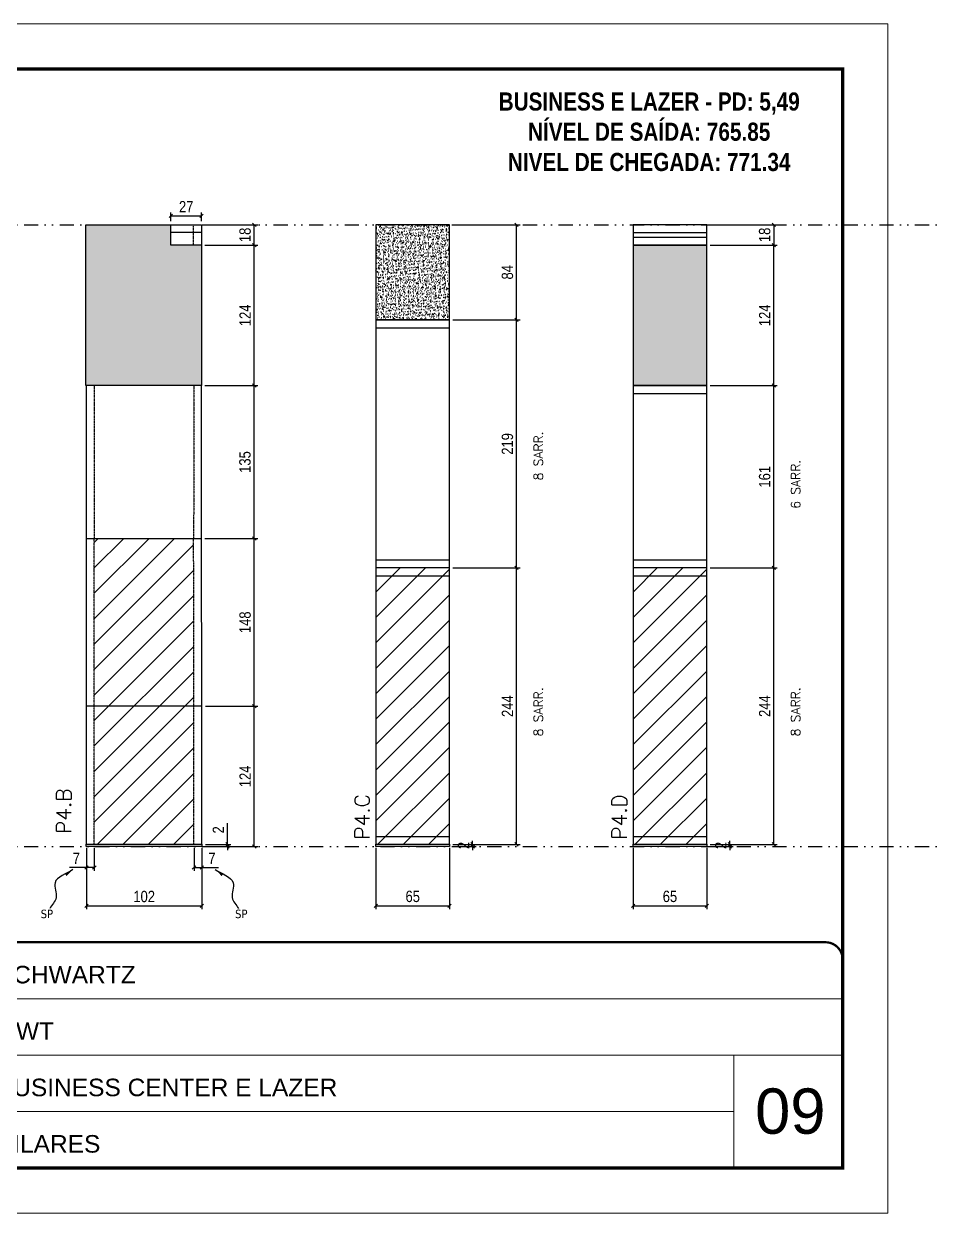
# Model space of a CAD drawing. Extents: x 13379 to 23315, y 867 to 16997.
# Drawn here: x 15108 to 15912, y 13501 to 14551 of the extents above; entities that cross this region are included whole.
import ezdxf

# ---------------------------------------------------------------- set-up
doc = ezdxf.new("R2010")
doc.units = 0
for name, pattern in [('CONTINUO', [0]), ('DASHED', [0.75, 0.5, -0.25]), ('DIVIDE2', [0.625, 0.25, -0.125, 0, -0.125, 0, -0.125]), ('HIDDEN', [0.375, 0.25, -0.125])]:
    doc.linetypes.add(name, pattern=pattern)
for name, color, linetype, lineweight in [('CARIMBO', 255, 'Continuous', 9), ('Folhas', 255, 'Continuous', 9), ('Hachura', 251, 'Continuous', 9), ('SARRAFO DE PRESSAO', 251, 'DASHED', 9), ('Texto Seção', 7, 'Continuous', 15)]:
    doc.layers.add(name, color=color, linetype=linetype, lineweight=lineweight)
for name, color, linetype in [('COTA', 241, 'Continuous'), ('NOMENCLATURA', 7, 'Continuous'), ('Nível', 160, 'Continuous'), ('Painéis', 200, 'Continuous'), ('SARR_2.2x7', 40, 'Continuous'), ('Sarrafo de Pressão', 42, 'HIDDEN'), ('texto', 7, 'Continuous')]:
    doc.layers.add(name, color=color, linetype=linetype)
doc.styles.add('ARIAL', font='arial.ttf')
doc.styles.add('COTA TECNICA', font='techl___.ttf', dxfattribs={"height": 10})
doc.styles.add('COTA TECNICA-50', font='techl___.ttf', dxfattribs={"height": 10})
doc.styles.add('REGUA-120', font='ROMANS.shx', dxfattribs={"height": 15})
doc.styles.add('ROMANC', font='techb___.ttf', dxfattribs={"height": 2.5})
doc.styles.add('ROMANS', font='romans.shx')
doc.styles.get("Standard").update_dxf_attribs({"font": 'arial.ttf'})
doc.styles.add('Tecnologia', font='')
doc.styles.get('Tecnologia').set_extended_font_data('Forgotten Futurist')
doc.dimstyles.new('COTA PAINEL-50', dxfattribs={"dimtxt": 10, "dimasz": 3, "dimexe": 3, "dimexo": 3, "dimgap": 3, "dimtad": 1, "dimdec": 1, "dimzin": 12, "dimdsep": 46, "dimtxsty": 'COTA TECNICA-50', "dimblk1": 'OBLIQUE', "dimblk2": 'OBLIQUE', "dimsah": 1, "dimcen": 0.9, "dimclrd": 4, "dimclre": 4, "dimclrt": 240, "dimadec": 1, "dimazin": 3, "dimtfac": 1, "dimtdec": 1, "dimtmove": 0, "dimatfit": 3, "dimfxl": 1, "dimtolj": 1, "dimtzin": 12, "dimarcsym": 0})
doc.dimstyles.new('PAINEL', dxfattribs={"dimtxt": 10, "dimasz": 3, "dimexe": 3, "dimexo": 3, "dimgap": 3, "dimtad": 1, "dimdec": 1, "dimzin": 12, "dimdsep": 46, "dimtxsty": 'COTA TECNICA', "dimblk1": 'OBLIQUE', "dimblk2": 'OBLIQUE', "dimsah": 1, "dimcen": 0.9, "dimclrd": 4, "dimclre": 4, "dimclrt": 240, "dimadec": 1, "dimazin": 3, "dimtfac": 1, "dimtdec": 1, "dimtmove": 0, "dimatfit": 3, "dimfxl": 1, "dimtolj": 1, "dimtzin": 12, "dimarcsym": 0})
doc.dimstyles.get("Standard").update_dxf_attribs({"dimtxt": 0.18, "dimasz": 0.18, "dimexe": 0.18, "dimexo": 0.0625, "dimgap": 0.09, "dimtad": 0, "dimtih": 1, "dimtoh": 1, "dimdec": 4, "dimzin": 0, "dimdsep": 46, "dimtxsty": 'Standard', "dimcen": 0.09, "dimadec": 0, "dimazin": 0, "dimtfac": 1, "dimtdec": 4, "dimtofl": 0, "dimtmove": 0, "dimatfit": 3, "dimfxl": 1, "dimtolj": 1, "dimtzin": 0, "dimarcsym": 0})

# ---------------------------------------------------------------- blocks, each defined once
blk = doc.blocks.new('9999999999')
at = {"color": 30, "linetype": 'CONTINUO'}
for p, q in [((98564.6, 34230.2), (98564.6, 34429.4)), ((98564.6, 34379.6), (99584, 34379.6)), ((98564.6, 34329.8), (99488, 34329.8)), ((99584, 34329.8), (99488, 34329.8)), ((99488, 34329.8), (99488, 34230.2)), ((98564.6, 34280), (99488, 34280))]:
    blk.add_line(p, q, dxfattribs=at)
at = {"color": 30, "linetype": 'CONTINUO', "const_width": 2}
blk.add_lwpolyline([(99584, 34230.2), (99584, 34414.4, 0.414214), (99569, 34429.4), (98229, 34429.4, 0.414214), (98214, 34414.4), (98214, 34245.2, 0.414214), (98229, 34230.2), (99584, 34230.2)], format="xyb", dxfattribs=at)
at = {"layer": 'Folhas'}
blk.add_lwpolyline([(98139, 34190.2), (99624, 34190.2), (99624, 35240.2), (98139, 35240.2)], close=True, dxfattribs=at)
at = {"layer": 'Folhas', "color": 30, "const_width": 3}
blk.add_lwpolyline([(98214, 34230.2), (99584, 34230.2), (99584, 35200.2), (98214, 35200.2)], close=True, dxfattribs=at)
at = {"color": 7, "linetype": 'Continuous', "ltscale": 5, "style": 'ARIAL'}
for s, height, p in [('SCHWARTZ', 15.48, (98837.7, 34393.1)), ('GWT', 15.48, (98837.7, 34343.3)), ('BUSINESS CENTER E LAZER', 15.483, (98837.7, 34293.5)), ('NOVA SISTEMAS CONSTRUTIVOS', 11.059, (98263.2, 34267.2)), ('PILARES', 15.48, (98837.7, 34243.7))]:
    blk.add_text(s, height=height, dxfattribs=at).set_placement(p)
at = {"layer": 'Folhas', "color": 7, "style": 'Tecnologia', "width": 1.5}
for s, p in [('CLIENTE:', (98573.7, 34397.2)), ('OBRA:', (98573.7, 34347.3)), ('PAVIMENTO:', (98573.7, 34297.5)), ('PROJETO:', (98573.7, 34247.7))]:
    blk.add_text(s, height=14, dxfattribs=at).set_placement(p)
blk = doc.blocks.new('_Oblique')
at = {"color": 0, "linetype": 'ByBlock', "lineweight": -2}
blk.add_line((-0.5, -0.5), (0.5, 0.5), dxfattribs=at)
blk = doc.blocks.new('*D171')
at = {"layer": 'COTA', "color": 4, "lineweight": -2, "transparency": 16777216}
for p, q in [((15163.7, 13824), (15163.7, 13769.8)), ((15265.7, 13824), (15265.7, 13769.8)), ((15163.7, 13772.8), (15265.7, 13772.8))]:
    blk.add_line(p, q, dxfattribs=at)
at = {"layer": 'Defpoints', "color": 0, "transparency": 16777216}
for p in [(15163.7, 13827), (15265.7, 13827), (15265.7, 13772.8)]:
    blk.add_point(p, dxfattribs=at)
at = {"layer": 'COTA', "color": 4, "lineweight": -2, "transparency": 16777216, "xscale": 3, "yscale": 3, "zscale": 3, "rotation": 180}
blk.add_blockref('_Oblique', (15163.7, 13772.8), dxfattribs=at)
at = {"layer": 'COTA', "color": 4, "lineweight": -2, "transparency": 16777216, "xscale": 3, "yscale": 3, "zscale": 3}
blk.add_blockref('_Oblique', (15265.7, 13772.8), dxfattribs=at)
at = {"layer": 'COTA', "color": 240, "transparency": 16777216, "insert": (15214.7, 13780.9), "char_height": 10, "attachment_point": 5, "style": 'COTA TECNICA'}
blk.add_mtext('\\A1;102', dxfattribs=at)
blk = doc.blocks.new('*D172')
at = {"layer": 'COTA', "color": 4, "lineweight": -2, "transparency": 16777216}
for p, q in [((15268.7, 13949), (15314.9, 13949)), ((15311.9, 13825), (15311.9, 13949)), ((15268.7, 13825), (15314.9, 13825))]:
    blk.add_line(p, q, dxfattribs=at)
at = {"layer": 'Defpoints', "color": 0, "transparency": 16777216}
for p in [(15265.7, 13949), (15311.9, 13949), (15265.7, 13825)]:
    blk.add_point(p, dxfattribs=at)
at = {"layer": 'COTA', "color": 4, "lineweight": -2, "transparency": 16777216, "xscale": 3, "yscale": 3, "zscale": 3}
for p, rotation in [((15311.9, 13949), 90), ((15311.9, 13825), 270)]:
    blk.add_blockref('_Oblique', p, dxfattribs=dict(at, rotation=rotation))
at = {"layer": 'COTA', "color": 240, "transparency": 16777216, "insert": (15303.8, 13887), "char_height": 10, "attachment_point": 5, "rotation": 90, "style": 'COTA TECNICA-50'}
blk.add_mtext('\\A1;124', dxfattribs=at)
blk = doc.blocks.new('*D173')
at = {"layer": 'COTA', "color": 4, "lineweight": -2, "transparency": 16777216}
for p, q in [((15288.2, 13827), (15288.2, 13845.8)), ((15268.7, 13827), (15291.2, 13827)), ((15268.7, 13825), (15291.2, 13825)), ((15288.2, 13825), (15288.2, 13827)), ((15288.2, 13825), (15288.2, 13822))]:
    blk.add_line(p, q, dxfattribs=at)
at = {"layer": 'Defpoints', "color": 0, "transparency": 16777216}
for p in [(15265.7, 13827), (15265.7, 13825), (15288.2, 13825)]:
    blk.add_point(p, dxfattribs=at)
at = {"layer": 'COTA', "color": 4, "lineweight": -2, "transparency": 16777216, "xscale": 3, "yscale": 3, "zscale": 3}
for p, rotation in [((15288.2, 13827), 270), ((15288.2, 13825), 90)]:
    blk.add_blockref('_Oblique', p, dxfattribs=dict(at, rotation=rotation))
at = {"layer": 'COTA', "color": 240, "transparency": 16777216, "insert": (15280.2, 13839.8), "char_height": 10, "attachment_point": 5, "rotation": 90, "style": 'COTA TECNICA-50'}
blk.add_mtext('\\A1;2', dxfattribs=at)
blk = doc.blocks.new('*D174')
at = {"layer": 'COTA', "color": 4, "lineweight": -2, "transparency": 16777216}
for p, q in [((15163.7, 13822), (15163.7, 13803.5)), ((15170.7, 13824), (15170.7, 13803.5)), ((15163.7, 13806.5), (15148.9, 13806.5)), ((15170.7, 13806.5), (15163.7, 13806.5))]:
    blk.add_line(p, q, dxfattribs=at)
at = {"layer": 'Defpoints', "color": 0, "transparency": 16777216}
for p in [(15163.7, 13825), (15170.7, 13827), (15163.7, 13806.5)]:
    blk.add_point(p, dxfattribs=at)
at = {"layer": 'COTA', "color": 4, "lineweight": -2, "transparency": 16777216, "xscale": 3, "yscale": 3, "zscale": 3, "rotation": 180}
blk.add_blockref('_Oblique', (15163.7, 13806.5), dxfattribs=at)
at = {"layer": 'COTA', "color": 4, "lineweight": -2, "transparency": 16777216, "xscale": 3, "yscale": 3, "zscale": 3}
blk.add_blockref('_Oblique', (15170.7, 13806.5), dxfattribs=at)
at = {"layer": 'COTA', "color": 240, "transparency": 16777216, "insert": (15154.8, 13814.6), "char_height": 10, "attachment_point": 5, "style": 'COTA TECNICA-50'}
blk.add_mtext('\\A1;7', dxfattribs=at)
blk = doc.blocks.new('*D175')
at = {"layer": 'COTA', "color": 4, "lineweight": -2, "transparency": 16777216}
for p, q in [((15258.7, 13824), (15258.7, 13803.5)), ((15265.7, 13822), (15265.7, 13803.5)), ((15258.7, 13806.5), (15265.7, 13806.5)), ((15265.7, 13806.5), (15280.4, 13806.5))]:
    blk.add_line(p, q, dxfattribs=at)
at = {"layer": 'Defpoints', "color": 0, "transparency": 16777216}
for p in [(15258.7, 13827), (15265.7, 13825), (15265.7, 13806.5)]:
    blk.add_point(p, dxfattribs=at)
at = {"layer": 'COTA', "color": 4, "lineweight": -2, "transparency": 16777216, "xscale": 3, "yscale": 3, "zscale": 3, "rotation": 180}
blk.add_blockref('_Oblique', (15258.7, 13806.5), dxfattribs=at)
at = {"layer": 'COTA', "color": 4, "lineweight": -2, "transparency": 16777216, "xscale": 3, "yscale": 3, "zscale": 3}
blk.add_blockref('_Oblique', (15265.7, 13806.5), dxfattribs=at)
at = {"layer": 'COTA', "color": 240, "transparency": 16777216, "insert": (15274.5, 13814.6), "char_height": 10, "attachment_point": 5, "style": 'COTA TECNICA-50'}
blk.add_mtext('\\A1;7', dxfattribs=at)
blk = doc.blocks.new('*D176')
at = {"layer": 'COTA', "color": 4, "lineweight": -2, "transparency": 16777216}
for p, q in [((15487.2, 14374), (15546.4, 14374)), ((15543.4, 14290), (15543.4, 14374)), ((15487.2, 14290), (15546.4, 14290))]:
    blk.add_line(p, q, dxfattribs=at)
at = {"layer": 'Defpoints', "color": 0, "transparency": 16777216}
for p in [(15484.2, 14374), (15543.4, 14374), (15484.2, 14290)]:
    blk.add_point(p, dxfattribs=at)
at = {"layer": 'COTA', "color": 4, "lineweight": -2, "transparency": 16777216, "xscale": 3, "yscale": 3, "zscale": 3}
for p, rotation in [((15543.4, 14374), 90), ((15543.4, 14290), 270)]:
    blk.add_blockref('_Oblique', p, dxfattribs=dict(at, rotation=rotation))
at = {"layer": 'COTA', "color": 240, "transparency": 16777216, "insert": (15535.3, 14332), "char_height": 10, "attachment_point": 5, "rotation": 90, "style": 'COTA TECNICA'}
blk.add_mtext('\\A1;84', dxfattribs=at)
blk = doc.blocks.new('*D177')
at = {"layer": 'COTA', "color": 4, "lineweight": -2, "transparency": 16777216}
for p, q in [((15419.2, 13824), (15419.2, 13769.8)), ((15484.2, 13824), (15484.2, 13769.8)), ((15419.2, 13772.8), (15484.2, 13772.8))]:
    blk.add_line(p, q, dxfattribs=at)
at = {"layer": 'Defpoints', "color": 0, "transparency": 16777216}
for p in [(15419.2, 13827), (15484.2, 13827), (15484.2, 13772.8)]:
    blk.add_point(p, dxfattribs=at)
at = {"layer": 'COTA', "color": 4, "lineweight": -2, "transparency": 16777216, "xscale": 3, "yscale": 3, "zscale": 3, "rotation": 180}
blk.add_blockref('_Oblique', (15419.2, 13772.8), dxfattribs=at)
at = {"layer": 'COTA', "color": 4, "lineweight": -2, "transparency": 16777216, "xscale": 3, "yscale": 3, "zscale": 3}
blk.add_blockref('_Oblique', (15484.2, 13772.8), dxfattribs=at)
at = {"layer": 'COTA', "color": 240, "transparency": 16777216, "insert": (15451.7, 13781), "char_height": 10, "attachment_point": 5, "style": 'COTA TECNICA'}
blk.add_mtext('\\A1;65', dxfattribs=at)
blk = doc.blocks.new('*D178')
at = {"layer": 'COTA', "color": 4, "lineweight": -2, "transparency": 16777216}
for p, q in [((15487.2, 14071), (15546.4, 14071)), ((15543.4, 13827), (15543.4, 14071)), ((15487.2, 13827), (15546.4, 13827))]:
    blk.add_line(p, q, dxfattribs=at)
at = {"layer": 'Defpoints', "color": 0, "transparency": 16777216}
for p in [(15484.2, 14071), (15543.4, 14071), (15484.2, 13827)]:
    blk.add_point(p, dxfattribs=at)
at = {"layer": 'COTA', "color": 4, "lineweight": -2, "transparency": 16777216, "xscale": 3, "yscale": 3, "zscale": 3}
for p, rotation in [((15543.4, 14071), 90), ((15543.4, 13827), 270)]:
    blk.add_blockref('_Oblique', p, dxfattribs=dict(at, rotation=rotation))
at = {"layer": 'COTA', "color": 240, "transparency": 16777216, "insert": (15535.3, 13949), "char_height": 10, "attachment_point": 5, "rotation": 90, "style": 'COTA TECNICA'}
blk.add_mtext('\\A1;244', dxfattribs=at)
blk = doc.blocks.new('*D179')
at = {"layer": 'COTA', "color": 4, "lineweight": -2, "transparency": 16777216}
for p, q in [((15487.2, 14290), (15546.4, 14290)), ((15543.4, 14071), (15543.4, 14290)), ((15487.2, 14071), (15546.4, 14071))]:
    blk.add_line(p, q, dxfattribs=at)
at = {"layer": 'Defpoints', "color": 0, "transparency": 16777216}
for p in [(15484.2, 14290), (15543.4, 14290), (15484.2, 14071)]:
    blk.add_point(p, dxfattribs=at)
at = {"layer": 'COTA', "color": 4, "lineweight": -2, "transparency": 16777216, "xscale": 3, "yscale": 3, "zscale": 3}
for p, rotation in [((15543.4, 14290), 90), ((15543.4, 14071), 270)]:
    blk.add_blockref('_Oblique', p, dxfattribs=dict(at, rotation=rotation))
at = {"layer": 'COTA', "color": 240, "transparency": 16777216, "insert": (15535.3, 14180.5), "char_height": 10, "attachment_point": 5, "rotation": 90, "style": 'COTA TECNICA'}
blk.add_mtext('\\A1;219', dxfattribs=at)
blk = doc.blocks.new('*D180')
at = {"layer": 'COTA', "color": 4, "lineweight": -2, "transparency": 16777216}
for p, q in [((15504.6, 13827), (15504.6, 13830)), ((15487.2, 13827), (15507.6, 13827)), ((15487.2, 13825), (15507.6, 13825)), ((15504.6, 13825), (15504.6, 13827)), ((15504.6, 13825), (15504.6, 13822))]:
    blk.add_line(p, q, dxfattribs=at)
at = {"layer": 'Defpoints', "color": 0, "transparency": 16777216}
for p in [(15484.2, 13827), (15484.2, 13825), (15504.6, 13827)]:
    blk.add_point(p, dxfattribs=at)
at = {"layer": 'COTA', "color": 4, "lineweight": -2, "transparency": 16777216, "xscale": 3, "yscale": 3, "zscale": 3}
for p, rotation in [((15504.6, 13827), 270), ((15504.6, 13825), 90)]:
    blk.add_blockref('_Oblique', p, dxfattribs=dict(at, rotation=rotation))
at = {"layer": 'COTA', "color": 240, "transparency": 16777216, "insert": (15496.6, 13826), "char_height": 10, "attachment_point": 5, "rotation": 90, "style": 'COTA TECNICA-50'}
blk.add_mtext('\\A1;2', dxfattribs=at)
blk = doc.blocks.new('*D189')
at = {"layer": 'COTA', "color": 4, "lineweight": -2, "transparency": 16777216}
for p, q in [((15268.3, 14097), (15314.9, 14097)), ((15311.9, 13949), (15311.9, 14097)), ((15268.7, 13949), (15314.9, 13949))]:
    blk.add_line(p, q, dxfattribs=at)
at = {"layer": 'Defpoints', "color": 0, "transparency": 16777216}
for p in [(15265.3, 14097), (15311.9, 14097), (15265.7, 13949)]:
    blk.add_point(p, dxfattribs=at)
at = {"layer": 'COTA', "color": 4, "lineweight": -2, "transparency": 16777216, "xscale": 3, "yscale": 3, "zscale": 3}
for p, rotation in [((15311.9, 14097), 90), ((15311.9, 13949), 270)]:
    blk.add_blockref('_Oblique', p, dxfattribs=dict(at, rotation=rotation))
at = {"layer": 'COTA', "color": 240, "transparency": 16777216, "insert": (15303.8, 14023), "char_height": 10, "attachment_point": 5, "rotation": 90, "style": 'COTA TECNICA'}
blk.add_mtext('\\A1;148', dxfattribs=at)
blk = doc.blocks.new('*D190')
at = {"layer": 'COTA', "color": 4, "lineweight": -2, "transparency": 16777216}
for p, q in [((15268.3, 14232), (15314.9, 14232)), ((15311.9, 14097), (15311.9, 14232)), ((15268.3, 14097), (15314.9, 14097))]:
    blk.add_line(p, q, dxfattribs=at)
at = {"layer": 'Defpoints', "color": 0, "transparency": 16777216}
for p in [(15265.3, 14232), (15311.9, 14232), (15265.3, 14097)]:
    blk.add_point(p, dxfattribs=at)
at = {"layer": 'COTA', "color": 4, "lineweight": -2, "transparency": 16777216, "xscale": 3, "yscale": 3, "zscale": 3}
for p, rotation in [((15311.9, 14232), 90), ((15311.9, 14097), 270)]:
    blk.add_blockref('_Oblique', p, dxfattribs=dict(at, rotation=rotation))
at = {"layer": 'COTA', "color": 240, "transparency": 16777216, "insert": (15303.7, 14164.5), "char_height": 10, "attachment_point": 5, "rotation": 90, "style": 'COTA TECNICA'}
blk.add_mtext('\\A1;135', dxfattribs=at)
blk = doc.blocks.new('*D193')
at = {"layer": 'COTA', "color": 4, "lineweight": -2, "transparency": 16777216}
for p, q in [((15238.3, 14377), (15238.3, 14384.8)), ((15238.3, 14381.8), (15265.3, 14381.8)), ((15265.3, 14377), (15265.3, 14384.8))]:
    blk.add_line(p, q, dxfattribs=at)
at = {"layer": 'Defpoints', "color": 0, "transparency": 16777216}
for p in [(15265.3, 14381.8), (15238.3, 14374), (15265.3, 14374)]:
    blk.add_point(p, dxfattribs=at)
at = {"layer": 'COTA', "color": 4, "lineweight": -2, "transparency": 16777216, "xscale": 3, "yscale": 3, "zscale": 3, "rotation": 180}
blk.add_blockref('_Oblique', (15238.3, 14381.8), dxfattribs=at)
at = {"layer": 'COTA', "color": 4, "lineweight": -2, "transparency": 16777216, "xscale": 3, "yscale": 3, "zscale": 3}
blk.add_blockref('_Oblique', (15265.3, 14381.8), dxfattribs=at)
at = {"layer": 'COTA', "color": 240, "transparency": 16777216, "insert": (15251.8, 14389.9), "char_height": 10, "attachment_point": 5, "style": 'COTA TECNICA'}
blk.add_mtext('\\A1;27', dxfattribs=at)
blk = doc.blocks.new('*D194')
at = {"layer": 'COTA', "color": 4, "lineweight": -2, "transparency": 16777216}
for p, q in [((15268.3, 14356), (15314.9, 14356)), ((15311.9, 14232), (15311.9, 14356)), ((15268.3, 14232), (15314.9, 14232))]:
    blk.add_line(p, q, dxfattribs=at)
at = {"layer": 'Defpoints', "color": 0, "transparency": 16777216}
for p in [(15265.3, 14356), (15311.9, 14356), (15265.3, 14232)]:
    blk.add_point(p, dxfattribs=at)
at = {"layer": 'COTA', "color": 4, "lineweight": -2, "transparency": 16777216, "xscale": 3, "yscale": 3, "zscale": 3}
for p, rotation in [((15311.9, 14356), 90), ((15311.9, 14232), 270)]:
    blk.add_blockref('_Oblique', p, dxfattribs=dict(at, rotation=rotation))
at = {"layer": 'COTA', "color": 240, "transparency": 16777216, "insert": (15303.8, 14294), "char_height": 10, "attachment_point": 5, "rotation": 90, "style": 'COTA TECNICA'}
blk.add_mtext('\\A1;124', dxfattribs=at)
blk = doc.blocks.new('*D195')
at = {"layer": 'COTA', "color": 4, "lineweight": -2, "transparency": 16777216}
for p, q in [((15268.3, 14374), (15314.9, 14374)), ((15311.9, 14356), (15311.9, 14374)), ((15268.3, 14356), (15314.9, 14356))]:
    blk.add_line(p, q, dxfattribs=at)
at = {"layer": 'Defpoints', "color": 0, "transparency": 16777216}
for p in [(15265.3, 14374), (15311.9, 14374), (15265.3, 14356)]:
    blk.add_point(p, dxfattribs=at)
at = {"layer": 'COTA', "color": 4, "lineweight": -2, "transparency": 16777216, "xscale": 3, "yscale": 3, "zscale": 3}
for p, rotation in [((15311.9, 14374), 90), ((15311.9, 14356), 270)]:
    blk.add_blockref('_Oblique', p, dxfattribs=dict(at, rotation=rotation))
at = {"layer": 'COTA', "color": 240, "transparency": 16777216, "insert": (15303.8, 14365), "char_height": 10, "attachment_point": 5, "rotation": 90, "style": 'COTA TECNICA'}
blk.add_mtext('\\A1;18', dxfattribs=at)
blk = doc.blocks.new('*D210')
at = {"layer": 'COTA', "color": 4, "lineweight": -2, "transparency": 16777216}
for p, q in [((15714.2, 14356), (15773.4, 14356)), ((15770.4, 14232), (15770.4, 14356)), ((15714.2, 14232), (15773.4, 14232))]:
    blk.add_line(p, q, dxfattribs=at)
at = {"layer": 'Defpoints', "color": 0, "transparency": 16777216}
for p in [(15711.2, 14356), (15770.4, 14356), (15711.2, 14232)]:
    blk.add_point(p, dxfattribs=at)
at = {"layer": 'COTA', "color": 4, "lineweight": -2, "transparency": 16777216, "xscale": 3, "yscale": 3, "zscale": 3}
for p, rotation in [((15770.4, 14356), 90), ((15770.4, 14232), 270)]:
    blk.add_blockref('_Oblique', p, dxfattribs=dict(at, rotation=rotation))
at = {"layer": 'COTA', "color": 240, "transparency": 16777216, "insert": (15762.3, 14294), "char_height": 10, "attachment_point": 5, "rotation": 90, "style": 'COTA TECNICA'}
blk.add_mtext('\\A1;124', dxfattribs=at)
blk = doc.blocks.new('*D211')
at = {"layer": 'COTA', "color": 4, "lineweight": -2, "transparency": 16777216}
for p, q in [((15646.2, 13824), (15646.2, 13769.8)), ((15711.2, 13824), (15711.2, 13769.8)), ((15646.2, 13772.8), (15711.2, 13772.8))]:
    blk.add_line(p, q, dxfattribs=at)
at = {"layer": 'Defpoints', "color": 0, "transparency": 16777216}
for p in [(15646.2, 13827), (15711.2, 13827), (15711.2, 13772.8)]:
    blk.add_point(p, dxfattribs=at)
at = {"layer": 'COTA', "color": 4, "lineweight": -2, "transparency": 16777216, "xscale": 3, "yscale": 3, "zscale": 3, "rotation": 180}
blk.add_blockref('_Oblique', (15646.2, 13772.8), dxfattribs=at)
at = {"layer": 'COTA', "color": 4, "lineweight": -2, "transparency": 16777216, "xscale": 3, "yscale": 3, "zscale": 3}
blk.add_blockref('_Oblique', (15711.2, 13772.8), dxfattribs=at)
at = {"layer": 'COTA', "color": 240, "transparency": 16777216, "insert": (15678.7, 13781), "char_height": 10, "attachment_point": 5, "style": 'COTA TECNICA'}
blk.add_mtext('\\A1;65', dxfattribs=at)
blk = doc.blocks.new('*D212')
at = {"layer": 'COTA', "color": 4, "lineweight": -2, "transparency": 16777216}
for p, q in [((15714.2, 14071), (15773.4, 14071)), ((15770.4, 13827), (15770.4, 14071)), ((15714.2, 13827), (15773.4, 13827))]:
    blk.add_line(p, q, dxfattribs=at)
at = {"layer": 'Defpoints', "color": 0, "transparency": 16777216}
for p in [(15711.2, 14071), (15770.4, 14071), (15711.2, 13827)]:
    blk.add_point(p, dxfattribs=at)
at = {"layer": 'COTA', "color": 4, "lineweight": -2, "transparency": 16777216, "xscale": 3, "yscale": 3, "zscale": 3}
for p, rotation in [((15770.4, 14071), 90), ((15770.4, 13827), 270)]:
    blk.add_blockref('_Oblique', p, dxfattribs=dict(at, rotation=rotation))
at = {"layer": 'COTA', "color": 240, "transparency": 16777216, "insert": (15762.3, 13949), "char_height": 10, "attachment_point": 5, "rotation": 90, "style": 'COTA TECNICA'}
blk.add_mtext('\\A1;244', dxfattribs=at)
blk = doc.blocks.new('*D213')
at = {"layer": 'COTA', "color": 4, "lineweight": -2, "transparency": 16777216}
for p, q in [((15714.2, 14232), (15773.4, 14232)), ((15770.4, 14071), (15770.4, 14232)), ((15714.2, 14071), (15773.4, 14071))]:
    blk.add_line(p, q, dxfattribs=at)
at = {"layer": 'Defpoints', "color": 0, "transparency": 16777216}
for p in [(15711.2, 14232), (15770.4, 14232), (15711.2, 14071)]:
    blk.add_point(p, dxfattribs=at)
at = {"layer": 'COTA', "color": 4, "lineweight": -2, "transparency": 16777216, "xscale": 3, "yscale": 3, "zscale": 3}
for p, rotation in [((15770.4, 14232), 90), ((15770.4, 14071), 270)]:
    blk.add_blockref('_Oblique', p, dxfattribs=dict(at, rotation=rotation))
at = {"layer": 'COTA', "color": 240, "transparency": 16777216, "insert": (15762.3, 14151.5), "char_height": 10, "attachment_point": 5, "rotation": 90, "style": 'COTA TECNICA'}
blk.add_mtext('\\A1;161', dxfattribs=at)
blk = doc.blocks.new('*D214')
at = {"layer": 'COTA', "color": 4, "lineweight": -2, "transparency": 16777216}
for p, q in [((15731.6, 13827), (15731.6, 13830)), ((15714.2, 13827), (15734.6, 13827)), ((15714.2, 13825), (15734.6, 13825)), ((15731.6, 13825), (15731.6, 13827)), ((15731.6, 13825), (15731.6, 13822))]:
    blk.add_line(p, q, dxfattribs=at)
at = {"layer": 'Defpoints', "color": 0, "transparency": 16777216}
for p in [(15711.2, 13827), (15711.2, 13825), (15731.6, 13827)]:
    blk.add_point(p, dxfattribs=at)
at = {"layer": 'COTA', "color": 4, "lineweight": -2, "transparency": 16777216, "xscale": 3, "yscale": 3, "zscale": 3}
for p, rotation in [((15731.6, 13827), 270), ((15731.6, 13825), 90)]:
    blk.add_blockref('_Oblique', p, dxfattribs=dict(at, rotation=rotation))
at = {"layer": 'COTA', "color": 240, "transparency": 16777216, "insert": (15723.6, 13826), "char_height": 10, "attachment_point": 5, "rotation": 90, "style": 'COTA TECNICA-50'}
blk.add_mtext('\\A1;2', dxfattribs=at)
blk = doc.blocks.new('*D215')
at = {"layer": 'COTA', "color": 4, "lineweight": -2, "transparency": 16777216}
for p, q in [((15714.2, 14374), (15773.4, 14374)), ((15770.4, 14374), (15770.4, 14356)), ((15714.2, 14356), (15773.4, 14356))]:
    blk.add_line(p, q, dxfattribs=at)
at = {"layer": 'Defpoints', "color": 0, "transparency": 16777216}
for p in [(15711.2, 14374), (15711.2, 14356), (15770.4, 14356)]:
    blk.add_point(p, dxfattribs=at)
at = {"layer": 'COTA', "color": 4, "lineweight": -2, "transparency": 16777216, "xscale": 3, "yscale": 3, "zscale": 3}
for p, rotation in [((15770.4, 14374), 90), ((15770.4, 14356), 270)]:
    blk.add_blockref('_Oblique', p, dxfattribs=dict(at, rotation=rotation))
at = {"layer": 'COTA', "color": 240, "transparency": 16777216, "insert": (15762.3, 14365), "char_height": 10, "attachment_point": 5, "rotation": 90, "style": 'COTA TECNICA'}
blk.add_mtext('\\A1;18', dxfattribs=at)

msp = doc.modelspace()

# ---------------------------------------------------------------- hatches: boundary and pattern name
at = {"layer": 'COTA'}
h = msp.add_hatch(dxfattribs=at)
h.set_pattern_fill('AR-CONC', color=256, scale=0.03)
h.set_pattern_definition([(50, (-0.4626, 0), (5.4655401, -0.4781726), [0.5715, -6.2865]), (355, (-0.4626, 0), (-1.0573026, 5.7317054), [0.4572, -5.0292175]), (100.451445, (-0.007, -0.04), (4.4082374, 5.2535326), [0.4857003, -5.3427073]), (46.1842, (-0.4626, 1.524), (8.1323712, -1.2612698), [0.85725, -9.42975]), (96.635558, (0.215, 1.419), (7.122124, 7.4227837), [0.7285507, -8.0140682]), (351.18415, (-0.463, 1.524), (7.122124, 7.4227837), [0.685799, -7.543792]), (21, (0.2994, 1.143), (4.5484317, -3.0679559), [0.5715, -6.2865]), (326, (0.2994, 1.143), (1.8540609, 5.525639), [0.4572, -5.0292]), (71.451445, (0.6784, 0.8873), (6.4024926, 2.457683), [0.4857003, -5.3426981]), (37.5, (-0.4626, 0), (0.0926581, 2.53665117), [0, -4.96824, 0, -5.1054, 0, -5.04825]), (7.5, (-0.4626, 0), (2.00458988, 3.00541724), [0, -2.91084, 0, -4.85394, 0, -1.92405]), (327.5, (-2.1619, 0), (4.06771786, -0.17186232), [0, -1.905, 0, -5.9436, 0, -7.8867]), (317.5, (-2.924, 0), (4.44387544, 0.76279473), [0, -2.4765, 0, -3.94716, 0, -5.6007])])
h.paths.add_polyline_path([(15265.34, 14356.02), (15238.34, 14356.02), (15238.34, 14374.02), (15163.34, 14374.02), (15163.34, 14232.02), (15265.34, 14232.02)])
at = {"layer": 'COTA', "linetype": 'ByBlock'}
h = msp.add_hatch(dxfattribs=at)
h.set_pattern_fill('AR-CONC', color=256, scale=0.03)
h.set_pattern_definition([(50, (-116240.4443, -18252.118), (5.46554007, -0.47817257), [0.5715, -6.2865]), (355, (-116240.444, -18252.118), (-1.05730264, 5.73170536), [0.4572, -5.02921753]), (100.4514447, (-116239.989, -18252.158), (4.40823741, 5.25353256), [0.48570026, -5.34270734]), (46.1842, (-116240.444, -18250.594), (8.13237123, -1.26126984), [0.85725, -9.42975]), (96.6355576, (-116239.7666, -18250.699), (7.122124, 7.42278374), [0.7285507, -8.01406824]), (351.184151, (-116240.444, -18250.594), (7.122124, 7.42278374), [0.685799, -7.54379196]), (21, (-116239.6823, -18250.975), (4.54843174, -3.06795595), [0.5715, -6.2865]), (326, (-116239.682, -18250.975), (1.85406085, 5.52563898), [0.4572, -5.0292]), (71.451445, (-116239.303, -18251.231), (6.40249258, 2.45768307), [0.48570026, -5.34269813]), (37.5, (-116240.4443, -18252.1182), (0.092658098, 2.536651166), [0, -4.96824, 0, -5.1054, 0, -5.04825]), (7.5, (-116240.4443, -18252.1182), (2.004589875, 3.005417245), [0, -2.91084, 0, -4.85394, 0, -1.92405]), (327.5, (-116242.1435, -18252.1182), (4.067717855, -0.17186232), [0, -1.905, 0, -5.9436, 0, -7.8867]), (317.5, (-116242.9055, -18252.1182), (4.44387544, 0.76279473), [0, -2.4765, 0, -3.94716, 0, -5.6007])])
h.paths.add_polyline_path([(15484.21, 14374.02), (15419.21, 14374.02), (15419.21, 14290.02), (15484.21, 14290.02)])
h = msp.add_hatch(dxfattribs=at)
h.set_pattern_fill('AR-CONC', color=256, scale=0.03)
h.set_pattern_definition([(50, (-116013.4384, -18270.118), (5.46554007, -0.47817257), [0.5715, -6.2865]), (355, (-116013.4384, -18270.118), (-1.05730264, 5.73170536), [0.4572, -5.02921753]), (100.4514447, (-116012.983, -18270.158), (4.40823741, 5.25353256), [0.48570026, -5.34270734]), (46.1842, (-116013.4384, -18268.594), (8.13237123, -1.26126984), [0.85725, -9.42975]), (96.6355576, (-116012.761, -18268.699), (7.122124, 7.42278374), [0.7285507, -8.01406824]), (351.184151, (-116013.4384, -18268.594), (7.122124, 7.42278374), [0.685799, -7.54379196]), (21, (-116012.6764, -18268.975), (4.54843174, -3.06795595), [0.5715, -6.2865]), (326, (-116012.6764, -18268.975), (1.85406085, 5.52563898), [0.4572, -5.0292]), (71.451445, (-116012.2974, -18269.231), (6.40249258, 2.45768307), [0.48570026, -5.34269813]), (37.5, (-116013.4384, -18270.1182), (0.092658098, 2.536651166), [0, -4.96824, 0, -5.1054, 0, -5.04825]), (7.5, (-116013.4384, -18270.1182), (2.004589875, 3.005417245), [0, -2.91084, 0, -4.85394, 0, -1.92405]), (327.5, (-116015.1377, -18270.1182), (4.067717855, -0.17186232), [0, -1.905, 0, -5.9436, 0, -7.8867]), (317.5, (-116015.8997, -18270.1182), (4.44387544, 0.76279473), [0, -2.4765, 0, -3.94716, 0, -5.6007])])
h.paths.add_polyline_path([(15711.22, 14356.02), (15646.22, 14356.02), (15646.22, 14232.02), (15711.22, 14232.02)])
at = {"layer": 'Hachura', "linetype": 'ByBlock'}
h = msp.add_hatch(dxfattribs=at)
h.set_pattern_fill('ANSI31', color=256, scale=5)
h.set_pattern_definition([(45, (-0.463, 0), (-11.22532, 11.22532), [])])
h.paths.add_polyline_path([(15170.66, 14097.02), (15170.66, 13949.02), (15258.66, 13949.02), (15258.34, 14097.02)])
h.paths.add_polyline_path([(15258.66, 13949.02), (15170.66, 13949.02), (15170.66, 13827.02), (15258.66, 13827.02)])
h = msp.add_hatch(dxfattribs=at)
h.set_pattern_fill('ANSI31', color=256, scale=5)
h.paths.add_polyline_path([(15419.21, 13834.02), (15419.21, 13827.02), (15484.21, 13827.02), (15484.21, 13834.02)])
h.paths.add_polyline_path([(15484.21, 14064.02), (15419.21, 14064.02), (15419.21, 13834.02), (15484.21, 13834.02)])
h.paths.add_polyline_path([(15419.21, 14071.02), (15419.21, 14064.02), (15484.21, 14064.02), (15484.21, 14071.02)])
h = msp.add_hatch(dxfattribs=at)
h.set_pattern_fill('ANSI31', color=256, scale=5)
h.set_pattern_definition([(45, (227.006, 0), (-11.22532, 11.22532), [])])
h.paths.add_polyline_path([(15646.22, 13834.02), (15646.22, 13827.02), (15711.22, 13827.02), (15711.22, 13834.02)])
h.paths.add_polyline_path([(15711.22, 14064.02), (15646.22, 14064.02), (15646.22, 13834.02), (15711.22, 13834.02)])
h.paths.add_polyline_path([(15646.22, 14071.02), (15646.22, 14064.02), (15711.22, 14064.02), (15711.22, 14071.02)])

# ---------------------------------------------------------------- linework, layer by layer
at = {"layer": 'COTA'}
for p, q in [((15163.34, 14232.02), (15163.34, 14374.02)), ((15163.34, 14374.02), (15238.34, 14374.02)), ((15265.34, 14356.02), (15265.34, 14232.02))]:
    msp.add_line(p, q, dxfattribs=at)
at = {"layer": 'COTA', "linetype": 'ByBlock'}
for points in [[(15419.21, 14290.02), (15484.21, 14290.02), (15484.21, 14374.02), (15419.21, 14374.02)], [(15646.22, 14232.02), (15711.22, 14232.02), (15711.22, 14356.02), (15646.22, 14356.02)]]:
    msp.add_lwpolyline(points, close=True, dxfattribs=at)
at = {"layer": 'Nível', "color": 4, "linetype": 'DIVIDE2', "ltscale": 50}
for p, q in [((13378.94, 14374.02), (17429.5, 14374.02)), ((13378.94, 13825.02), (17429.5, 13825.02))]:
    msp.add_line(p, q, dxfattribs=at)
at = {"layer": 'Painéis'}
for p, q in [((15163.66, 14097.02), (15163.66, 13949.02)), ((15265.66, 13949.02), (15265.34, 14097.02)), ((15484.21, 14071.02), (15419.21, 14071.02)), ((15711.22, 14071.02), (15646.22, 14071.02))]:
    msp.add_line(p, q, dxfattribs=at)
for points in [[(15265.34, 14356.02), (15238.34, 14356.02), (15238.34, 14374.02), (15265.34, 14374.02)], [(15646.22, 14356.02), (15711.22, 14356.02), (15711.22, 14374.02), (15646.22, 14374.02)], [(15419.21, 13827.02), (15484.21, 13827.02), (15484.21, 14290.02), (15419.21, 14290.02)], [(15163.66, 14097.02), (15265.34, 14097.02), (15265.34, 14232.02), (15163.66, 14232.02)], [(15646.22, 13827.02), (15711.22, 13827.02), (15711.22, 14232.02), (15646.22, 14232.02)], [(15163.66, 13827.02), (15265.66, 13827.02), (15265.66, 13949.02), (15163.66, 13949.02)], [(15163.66, 13827.02), (15265.66, 13827.02), (15265.66, 13825.02), (15163.66, 13825.02)], [(15419.21, 13827.02), (15484.21, 13827.02), (15484.21, 13825.02), (15419.21, 13825.02)], [(15646.22, 13827.02), (15711.22, 13827.02), (15711.22, 13825.02), (15646.22, 13825.02)]]:
    msp.add_lwpolyline(points, close=True, dxfattribs=at)
at = {"layer": 'SARR_2.2x7'}
msp.add_line((15265.34, 14367.02), (15238.34, 14367.02), dxfattribs=at)
at = {"layer": 'SARR_2.2x7', "linetype": 'ByBlock'}
for p, q in [((15646.22, 14367.02), (15711.22, 14367.02)), ((15646.22, 14363.02), (15711.22, 14363.02)), ((15419.21, 14283.02), (15484.21, 14283.02)), ((15646.22, 14225.02), (15711.22, 14225.02)), ((15419.21, 14078.02), (15484.21, 14078.02)), ((15646.22, 14078.02), (15711.22, 14078.02)), ((15419.21, 14064.02), (15484.21, 14064.02)), ((15646.22, 14064.02), (15711.22, 14064.02)), ((15419.21, 13834.02), (15484.21, 13834.02)), ((15646.22, 13834.02), (15711.22, 13834.02))]:
    msp.add_line(p, q, dxfattribs=at)
at = {"layer": 'Sarrafo de Pressão'}
for p, q in [((15258.34, 14356.02), (15258.34, 14374.02)), ((15170.66, 14232.02), (15170.66, 14097.02)), ((15258.63, 14232.02), (15258.34, 14097.02)), ((15170.66, 13949.02), (15170.66, 14097.02)), ((15258.66, 13949.02), (15258.34, 14097.02)), ((15170.66, 13827.02), (15170.66, 13949.02)), ((15258.66, 13827.02), (15258.66, 13949.02))]:
    msp.add_line(p, q, dxfattribs=at)

# ---------------------------------------------------------------- block references
at = {"layer": 'SARRAFO DE PRESSAO', "color": 6, "linetype": 'ByBlock'}
msp.add_blockref('9999999999', (-83752.98, -20688.84), dxfattribs=at)

# ---------------------------------------------------------------- texts
at = {"layer": 'CARIMBO', "style": 'ARIAL'}
msp.add_text('09', height=40, dxfattribs=at).set_placement((15753.86, 13571.51))
at = {"layer": 'NOMENCLATURA', "color": 2, "insert": (15660.38, 14517.43), "char_height": 16, "attachment_point": 2, "style": 'ROMANC'}
msp.add_mtext_dynamic_manual_height_columns('\\PBUSINESS E LAZER - PD: 5,49\\PNÍVEL DE SAÍDA: 765.85\\PNIVEL DE CHEGADA: 771.34', width=376.0554, gutter_width=1, heights=[0], dxfattribs=at)
at = {"layer": 'texto', "color": 0, "char_height": 7.5, "attachment_point": 5}
for insert in [(15128.88, 13765.53), (15300.43, 13765.53)]:
    msp.add_mtext('{\\fTahoma|b0|i0|c0|p34;\\C4;SP}', dxfattribs=dict(at, insert=insert))
at = {"layer": 'Texto Seção', "linetype": 'Continuous', "style": 'ROMANS'}
for s, p in [('8 SARR.', (15566.56, 14148.33)), ('6 SARR.', (15793.56, 14123.27)), ('8 SARR.', (15566.56, 13922.4)), ('8 SARR.', (15793.56, 13922.4))]:
    msp.add_text(s, height=8, rotation=90, dxfattribs=at).set_placement(p)
at = {"layer": 'Texto Seção', "char_height": 13, "width": 285.3299, "rotation": 90, "style": 'REGUA-120'}
for s, insert, attachment_point in [('P4.B', (15150.19, 13836.27), 7), ('P4.C', (15400.53, 13831.17), 1), ('P4.D', (15627.54, 13831.17), 1)]:
    msp.add_mtext(s, dxfattribs=dict(at, insert=insert, attachment_point=attachment_point))

# ---------------------------------------------------------------- dimensions: what is measured, and where the dimension line sits
at = {"layer": 'COTA'}
for base, p1, p2, angle, dimstyle, picture, middle in [((15265.34, 14381.84), (15238.34, 14374.02), (15265.34, 14374.02), 180, 'PAINEL', '*D193', (15251.84, 14389.91)), ((15311.9, 14374.02), (15265.34, 14356.02), (15265.34, 14374.02), 90, 'PAINEL', '*D195', (15303.8, 14365.02)), ((15770.4, 14356.02), (15711.22, 14374.02), (15711.22, 14356.02), 90, 'PAINEL', '*D215', (15762.31, 14365.02)), ((15311.9, 14356.02), (15265.34, 14232.02), (15265.34, 14356.02), 90, 'PAINEL', '*D194', (15303.82, 14294.02)), ((15311.9, 14232.02), (15265.34, 14097.02), (15265.34, 14232.02), 90, 'PAINEL', '*D190', (15303.68, 14164.52)), ((15311.9, 14097.02), (15265.66, 13949.02), (15265.34, 14097.02), 90, 'PAINEL', '*D189', (15303.8, 14023.02)), ((15311.9, 13949.02), (15265.66, 13825.02), (15265.66, 13949.02), 90, 'COTA PAINEL-50', '*D172', (15303.82, 13887.02)), ((15163.66, 13806.51), (15170.66, 13827.02), (15163.66, 13825.02), 180, 'COTA PAINEL-50', '*D174', (15154.79, 13814.58))]:
    dim = msp.add_linear_dim(base=base, p1=p1, p2=p2, angle=angle, dimstyle=dimstyle, dxfattribs=at)
    dim.commit()
    dim.dimension.update_dxf_attribs({"geometry": picture, "text_midpoint": middle})
for base, p1, p2, picture, middle in [((15543.39, 14374.02), (15484.21, 14290.02), (15484.21, 14374.02), '*D176', (15535.3, 14332.02)), ((15770.4, 14356.02), (15711.22, 14232.02), (15711.22, 14356.02), '*D210', (15762.33, 14294.02)), ((15543.39, 14290.02), (15484.21, 14071.02), (15484.21, 14290.02), '*D179', (15535.31, 14180.52)), ((15770.4, 14232.02), (15711.22, 14071.02), (15711.22, 14232.02), '*D213', (15762.3, 14151.52)), ((15543.39, 14071.02), (15484.21, 13827.02), (15484.21, 14071.02), '*D178', (15535.32, 13949.02)), ((15770.4, 14071.02), (15711.22, 13827.02), (15711.22, 14071.02), '*D212', (15762.33, 13949.02))]:
    dim = msp.add_linear_dim(base=base, p1=p1, p2=p2, angle=90, dimstyle='PAINEL', override={"dimarcsym": 2}, dxfattribs=at)
    dim.commit()
    dim.dimension.update_dxf_attribs({"geometry": picture, "text_midpoint": middle})
for base, p1, p2, picture, middle in [((15288.18, 13825.02), (15265.66, 13827.02), (15265.66, 13825.02), '*D173', (15288.18, 13839.77)), ((15504.56, 13827.02), (15484.21, 13825.02), (15484.21, 13827.02), '*D180', (15504.56, 13826.02)), ((15731.57, 13827.02), (15711.22, 13825.02), (15711.22, 13827.02), '*D214', (15731.57, 13826.02))]:
    dim = msp.add_linear_dim(base=base, p1=p1, p2=p2, angle=90, dimstyle='COTA PAINEL-50', dxfattribs=at)
    dim.commit()
    dim.dimension.update_dxf_attribs({"geometry": picture, "text_midpoint": middle, "dimtype": 160})
for base, p1, p2, picture, middle in [((15265.66, 13772.84), (15163.66, 13827.02), (15265.66, 13827.02), '*D171', (15214.66, 13780.95)), ((15484.21, 13772.84), (15419.21, 13827.02), (15484.21, 13827.02), '*D177', (15451.71, 13780.95)), ((15711.22, 13772.84), (15646.22, 13827.02), (15711.22, 13827.02), '*D211', (15678.72, 13780.95))]:
    dim = msp.add_linear_dim(base=base, p1=p1, p2=p2, dimstyle='PAINEL', override={"dimarcsym": 2}, dxfattribs=at)
    dim.commit()
    dim.dimension.update_dxf_attribs({"geometry": picture, "text_midpoint": middle})
dim = msp.add_linear_dim(base=(15265.66, 13806.51), p1=(15258.66, 13827.02), p2=(15265.66, 13825.02), dimstyle='COTA PAINEL-50', dxfattribs=at)
dim.commit()
dim.dimension.update_dxf_attribs({"geometry": '*D175', "text_midpoint": (15274.52, 13814.58)})

# ---------------------------------------------------------------- leaders
at = {"layer": 'COTA', "path_type": 1}
for points in [[(15151.83, 13804.84), (15136.04, 13793), (15136.97, 13780), (15131.41, 13770.22)], [(15277.49, 13804.84), (15293.27, 13793), (15292.35, 13780), (15297.9, 13770.22)]]:
    msp.add_leader(points, dimstyle='Standard', override={"dimasz": 8}, dxfattribs=at)

doc.saveas('drawing.dxf')
